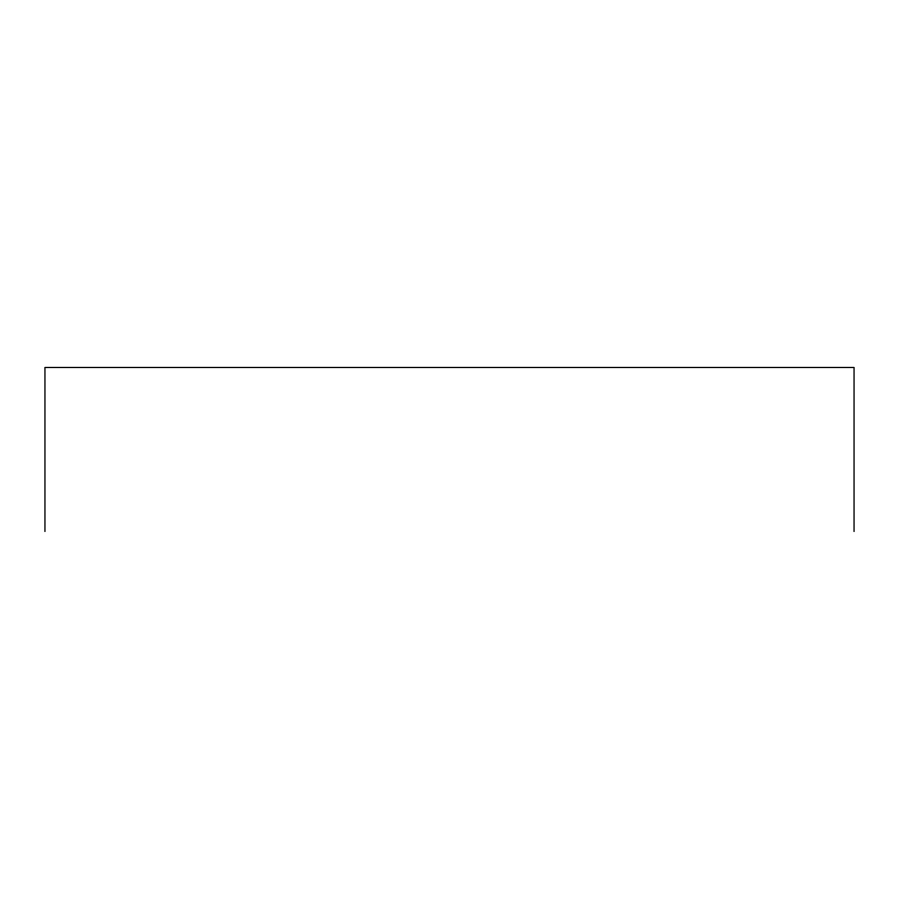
<?xml version="1.0" encoding="UTF-8"?>
<svg xmlns="http://www.w3.org/2000/svg" width="899" height="899" viewBox="0 0 899 899"><rect width="100%" height="100%" fill="white"/><g stroke="black" fill="none" stroke-linecap="round" stroke-linejoin="round"><path stroke-width="1.35" d="M854.05 531.523L854.05 367.477L44.95 367.477L44.95 531.523"/></g></svg>
